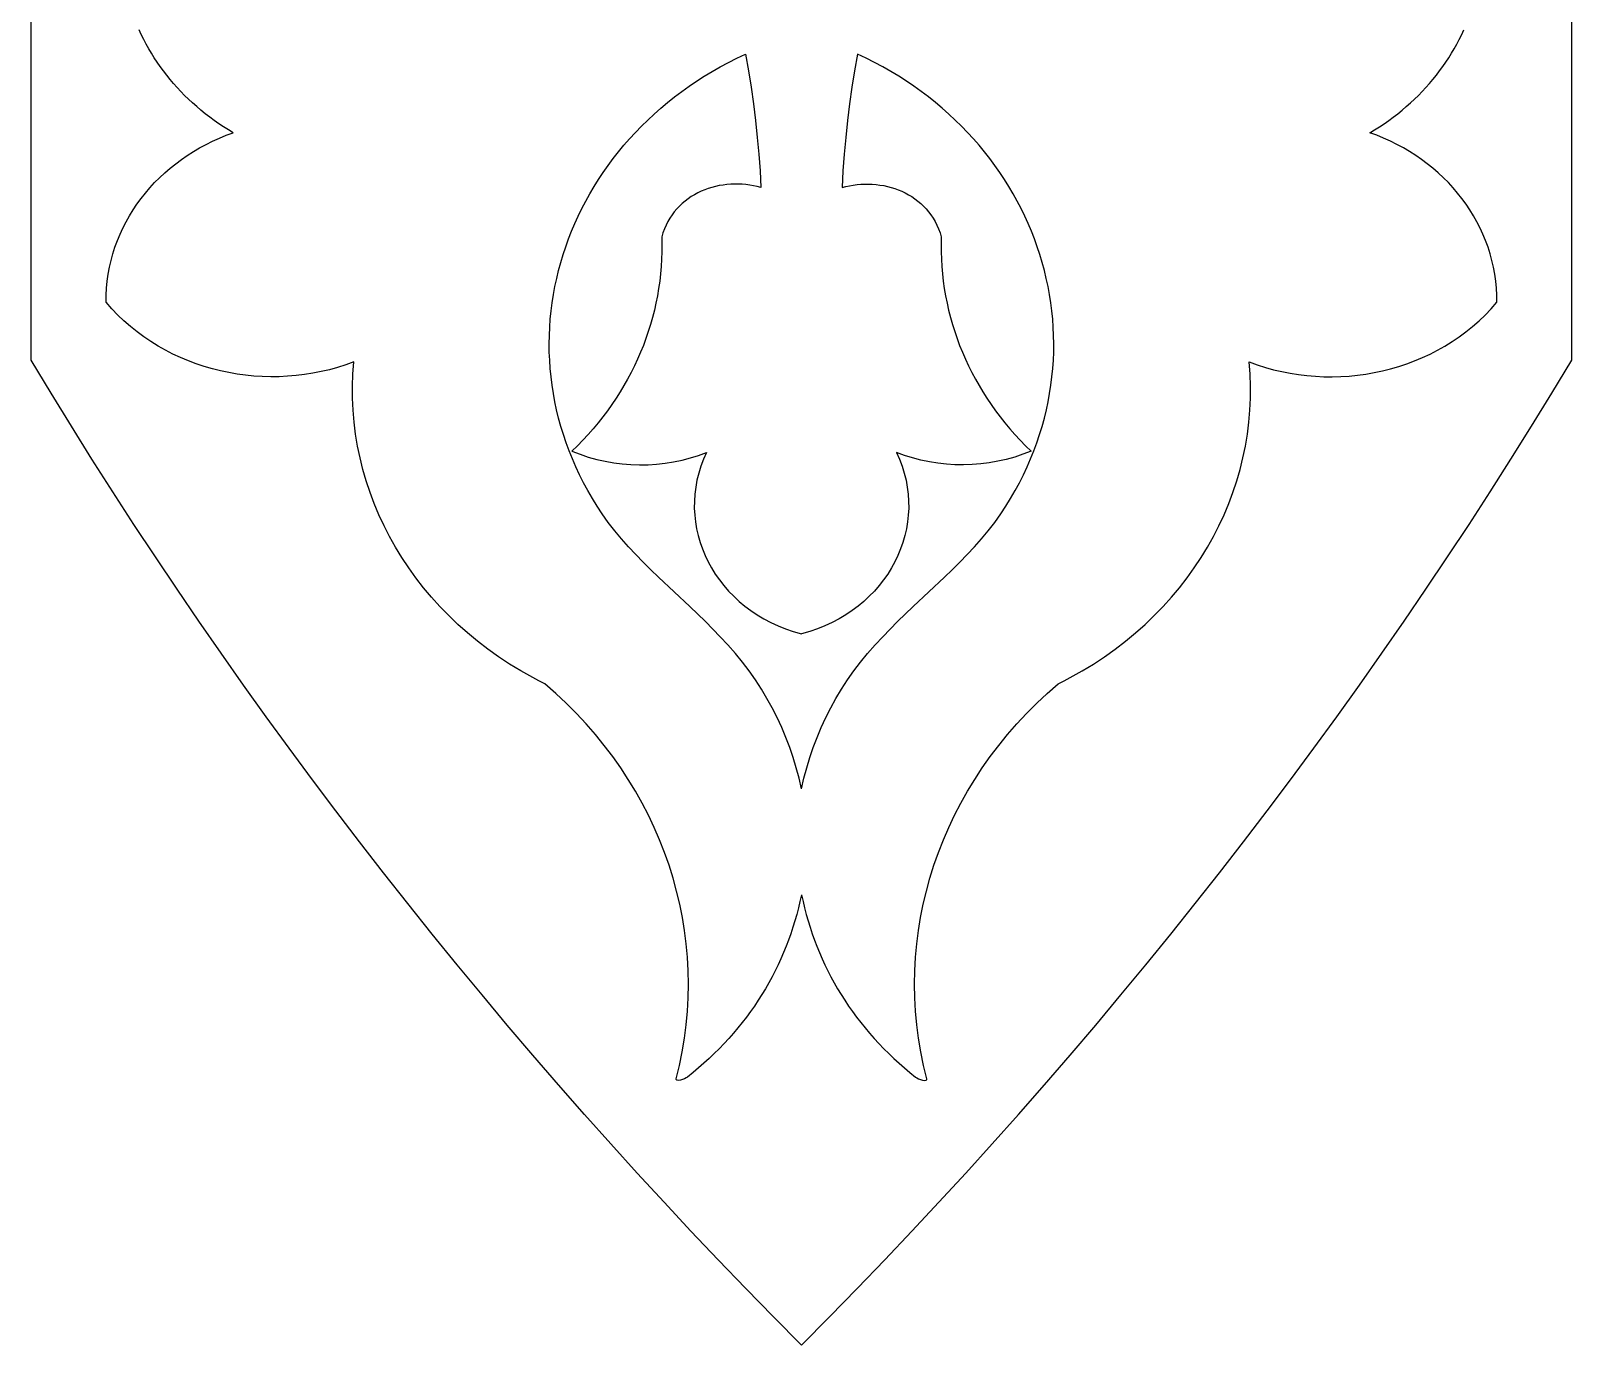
# Model space of a CAD drawing. Extents: x -43 to 42, y -286 to 286.
# Drawn here: x -42.5 to 42.5, y -286.1 to -213.6 of the extents above; entities that cross this region are included whole.
import ezdxf

# ---------------------------------------------------------------- set-up
doc = ezdxf.new("R2010")
doc.units = 0
doc.layers.add('LAYER_1', color=18, linetype='CONTINUOUS')

msp = doc.modelspace()

# ---------------------------------------------------------------- linework, layer by layer
at = {"layer": 'LAYER_1'}
for points in [[(-42.475, -231.771), (-42.495, -178.368)], [(42.469, -231.771), (42.489, -178.368)], [(-0.012, -261.252), (-0.087, -261.615), (-0.171, -261.975), (-0.264, -262.334), (-0.364, -262.69), (-0.473, -263.044), (-0.589, -263.396), (-0.714, -263.745), (-0.847, -264.091), (-0.987, -264.435), (-1.136, -264.775), (-1.292, -265.113), (-1.456, -265.448), (-1.628, -265.779), (-1.808, -266.107), (-1.995, -266.431), (-2.19, -266.752), (-2.392, -267.069), (-2.602, -267.382), (-2.819, -267.691), (-3.043, -267.996), (-3.275, -268.297), (-3.514, -268.594), (-3.76, -268.886), (-4.013, -269.174), (-4.274, -269.457), (-4.541, -269.735), (-4.815, -270.009), (-5.096, -270.277), (-5.384, -270.541), (-5.679, -270.799), (-5.981, -271.052), (-6.289, -271.299), (-6.363, -271.346), (-6.46, -271.393), (-6.567, -271.433), (-6.676, -271.464), (-6.776, -271.48), (-6.854, -271.477), (-6.883, -271.467), (-6.902, -271.45), (-6.911, -271.427), (-6.909, -271.396), (-6.73, -270.653), (-6.579, -269.909), (-6.456, -269.163), (-6.36, -268.417), (-6.293, -267.67), (-6.252, -266.924), (-6.239, -266.18), (-6.252, -265.437), (-6.292, -264.696), (-6.359, -263.958), (-6.452, -263.224), (-6.571, -262.494), (-6.717, -261.768), (-6.887, -261.048), (-7.084, -260.333), (-7.306, -259.624), (-7.553, -258.923), (-7.825, -258.229), (-8.122, -257.543), (-8.443, -256.865), (-8.789, -256.197), (-9.159, -255.539), (-9.554, -254.891), (-9.972, -254.254), (-10.413, -253.628), (-10.879, -253.014), (-11.367, -252.414), (-11.879, -251.826), (-12.413, -251.252), (-12.97, -250.693), (-13.55, -250.148), (-14.152, -249.62), (-14.488, -249.45), (-14.82, -249.275), (-15.469, -248.911), (-16.098, -248.528), (-16.708, -248.126), (-17.298, -247.706), (-17.867, -247.269), (-18.415, -246.816), (-18.943, -246.346), (-19.45, -245.861), (-19.935, -245.361), (-20.399, -244.847), (-20.841, -244.319), (-21.261, -243.778), (-21.658, -243.225), (-22.033, -242.661), (-22.384, -242.085), (-22.713, -241.499), (-23.018, -240.903), (-23.3, -240.297), (-23.558, -239.684), (-23.791, -239.062), (-24, -238.433), (-24.185, -237.797), (-24.344, -237.155), (-24.478, -236.508), (-24.587, -235.855), (-24.67, -235.199), (-24.728, -234.539), (-24.758, -233.876), (-24.763, -233.211), (-24.741, -232.544), (-24.691, -231.875), (-25.133, -232.034), (-25.58, -232.176), (-26.031, -232.301), (-26.487, -232.408), (-26.945, -232.498), (-27.407, -232.571), (-27.87, -232.626), (-28.335, -232.665), (-28.801, -232.687), (-29.267, -232.692), (-29.733, -232.679), (-30.198, -232.65), (-30.661, -232.604), (-31.122, -232.541), (-31.58, -232.462), (-32.035, -232.366), (-32.486, -232.253), (-32.932, -232.123), (-33.373, -231.977), (-33.808, -231.814), (-34.237, -231.635), (-34.658, -231.439), (-35.072, -231.227), (-35.477, -230.999), (-35.874, -230.754), (-36.261, -230.493), (-36.638, -230.215), (-37.004, -229.921), (-37.358, -229.612), (-37.701, -229.286), (-38.031, -228.943), (-38.347, -228.585), (-38.343, -228.191), (-38.321, -227.799), (-38.283, -227.412), (-38.228, -227.029), (-38.158, -226.65), (-38.072, -226.276), (-37.97, -225.907), (-37.854, -225.544), (-37.723, -225.186), (-37.577, -224.834), (-37.418, -224.489), (-37.244, -224.15), (-37.057, -223.818), (-36.857, -223.493), (-36.643, -223.176), (-36.417, -222.867), (-36.179, -222.566), (-35.929, -222.273), (-35.667, -221.989), (-35.394, -221.714), (-35.109, -221.449), (-34.814, -221.193), (-34.508, -220.948), (-34.192, -220.712), (-33.866, -220.487), (-33.531, -220.274), (-33.186, -220.071), (-32.832, -219.88), (-32.47, -219.701), (-32.099, -219.534), (-31.72, -219.379), (-31.333, -219.237), (-31.604, -219.076), (-31.869, -218.909), (-32.129, -218.737), (-32.384, -218.559), (-32.633, -218.376), (-32.877, -218.189), (-33.116, -217.996), (-33.349, -217.799), (-33.576, -217.597), (-33.798, -217.391), (-34.014, -217.18), (-34.224, -216.964), (-34.428, -216.745), (-34.626, -216.522), (-34.819, -216.294), (-35.005, -216.063), (-35.186, -215.828), (-35.36, -215.59), (-35.528, -215.348), (-35.689, -215.102), (-35.845, -214.854), (-35.994, -214.602), (-36.136, -214.347), (-36.272, -214.09), (-36.402, -213.829), (-36.525, -213.566)], [(0.006, -261.252), (0.081, -261.615), (0.165, -261.975), (0.257, -262.334), (0.358, -262.69), (0.466, -263.044), (0.583, -263.396), (0.708, -263.745), (0.841, -264.091), (0.981, -264.435), (1.13, -264.775), (1.286, -265.113), (1.45, -265.448), (1.622, -265.779), (1.802, -266.107), (1.989, -266.431), (2.184, -266.752), (2.386, -267.069), (2.596, -267.382), (2.813, -267.691), (3.037, -267.996), (3.269, -268.297), (3.508, -268.594), (3.754, -268.886), (4.007, -269.174), (4.268, -269.457), (4.535, -269.735), (4.809, -270.009), (5.09, -270.277), (5.378, -270.541), (5.673, -270.799), (5.975, -271.052), (6.283, -271.299), (6.357, -271.346), (6.453, -271.393), (6.561, -271.433), (6.67, -271.464), (6.769, -271.48), (6.848, -271.477), (6.877, -271.467), (6.896, -271.45), (6.905, -271.427), (6.902, -271.396), (6.724, -270.653), (6.573, -269.909), (6.45, -269.163), (6.354, -268.417), (6.286, -267.67), (6.246, -266.924), (6.233, -266.18), (6.246, -265.437), (6.286, -264.696), (6.353, -263.958), (6.446, -263.224), (6.565, -262.494), (6.71, -261.768), (6.881, -261.048), (7.078, -260.333), (7.3, -259.624), (7.547, -258.923), (7.819, -258.229), (8.116, -257.543), (8.437, -256.865), (8.783, -256.197), (9.153, -255.539), (9.548, -254.891), (9.966, -254.254), (10.407, -253.628), (10.872, -253.014), (11.361, -252.414), (11.872, -251.826), (12.407, -251.252), (12.964, -250.693), (13.543, -250.148), (14.145, -249.62), (14.482, -249.45), (14.814, -249.275), (15.463, -248.911), (16.092, -248.528), (16.702, -248.126), (17.291, -247.706), (17.861, -247.269), (18.409, -246.816), (18.937, -246.346), (19.444, -245.861), (19.929, -245.361), (20.393, -244.847), (20.835, -244.319), (21.254, -243.778), (21.652, -243.225), (22.026, -242.661), (22.378, -242.085), (22.707, -241.499), (23.012, -240.903), (23.294, -240.297), (23.552, -239.684), (23.785, -239.062), (23.994, -238.433), (24.179, -237.797), (24.338, -237.155), (24.472, -236.508), (24.581, -235.855), (24.664, -235.199), (24.721, -234.539), (24.752, -233.876), (24.757, -233.211), (24.734, -232.544), (24.685, -231.875), (25.127, -232.034), (25.574, -232.176), (26.025, -232.301), (26.48, -232.408), (26.939, -232.498), (27.401, -232.571), (27.864, -232.626), (28.329, -232.665), (28.795, -232.687), (29.261, -232.692), (29.727, -232.679), (30.192, -232.65), (30.655, -232.604), (31.116, -232.541), (31.574, -232.462), (32.029, -232.366), (32.48, -232.253), (32.926, -232.123), (33.367, -231.977), (33.802, -231.814), (34.231, -231.635), (34.652, -231.439), (35.066, -231.227), (35.471, -230.999), (35.868, -230.754), (36.255, -230.493), (36.631, -230.215), (36.997, -229.921), (37.352, -229.612), (37.694, -229.286), (38.024, -228.943), (38.341, -228.585), (38.336, -228.191), (38.315, -227.799), (38.277, -227.412), (38.222, -227.029), (38.152, -226.65), (38.066, -226.276), (37.964, -225.907), (37.848, -225.544), (37.717, -225.186), (37.571, -224.834), (37.411, -224.489), (37.238, -224.15), (37.051, -223.818), (36.85, -223.493), (36.637, -223.176), (36.411, -222.867), (36.173, -222.566), (35.923, -222.273), (35.661, -221.989), (35.387, -221.714), (35.103, -221.449), (34.808, -221.193), (34.502, -220.948), (34.186, -220.712), (33.86, -220.487), (33.525, -220.274), (33.18, -220.071), (32.826, -219.88), (32.464, -219.701), (32.093, -219.534), (31.714, -219.379), (31.327, -219.237), (31.598, -219.076), (31.863, -218.909), (32.123, -218.737), (32.378, -218.559), (32.627, -218.376), (32.871, -218.189), (33.11, -217.996), (33.343, -217.799), (33.57, -217.597), (33.792, -217.391), (34.007, -217.18), (34.218, -216.964), (34.422, -216.745), (34.62, -216.522), (34.813, -216.294), (34.999, -216.063), (35.179, -215.828), (35.354, -215.59), (35.522, -215.348), (35.683, -215.102), (35.839, -214.854), (35.988, -214.602), (36.13, -214.347), (36.266, -214.09), (36.396, -213.829), (36.519, -213.566)], [(-0.012, -255.403), (-0.14, -254.826), (-0.29, -254.253), (-0.46, -253.686), (-0.65, -253.125), (-0.861, -252.57), (-1.092, -252.022), (-1.344, -251.481), (-1.615, -250.948), (-1.906, -250.424), (-2.216, -249.908), (-2.546, -249.401), (-2.895, -248.904), (-3.264, -248.417), (-3.651, -247.941), (-4.058, -247.477), (-4.483, -247.024), (-4.889, -246.599), (-5.305, -246.181), (-6.158, -245.361), (-7.025, -244.55), (-7.89, -243.737), (-8.316, -243.327), (-8.736, -242.912), (-9.146, -242.492), (-9.546, -242.064), (-9.932, -241.627), (-10.303, -241.18), (-10.657, -240.721), (-10.991, -240.249), (-11.268, -239.826), (-11.532, -239.399), (-11.781, -238.968), (-12.016, -238.534), (-12.237, -238.097), (-12.443, -237.658), (-12.636, -237.215), (-12.815, -236.77), (-12.98, -236.324), (-13.131, -235.875), (-13.269, -235.424), (-13.393, -234.972), (-13.504, -234.519), (-13.601, -234.064), (-13.685, -233.609), (-13.755, -233.153), (-13.813, -232.697), (-13.857, -232.24), (-13.888, -231.784), (-13.907, -231.328), (-13.912, -230.872), (-13.905, -230.417), (-13.885, -229.963), (-13.852, -229.51), (-13.807, -229.059), (-13.749, -228.609), (-13.679, -228.161), (-13.597, -227.715), (-13.502, -227.271), (-13.395, -226.83), (-13.276, -226.391), (-13.146, -225.956), (-13.003, -225.524), (-12.848, -225.095), (-12.682, -224.669), (-12.503, -224.248), (-12.314, -223.83), (-12.112, -223.417), (-11.9, -223.008), (-11.676, -222.604), (-11.44, -222.205), (-11.194, -221.811), (-10.936, -221.423), (-10.667, -221.04), (-10.387, -220.663), (-10.097, -220.292), (-9.795, -219.927), (-9.483, -219.569), (-9.16, -219.217), (-8.826, -218.873), (-8.482, -218.535), (-8.128, -218.205), (-7.763, -217.883), (-7.388, -217.568), (-7.003, -217.262), (-6.607, -216.964), (-6.202, -216.674), (-5.786, -216.393), (-5.361, -216.121), (-4.926, -215.858), (-4.481, -215.604), (-4.027, -215.36), (-3.563, -215.126), (-3.089, -214.902), (-2.928, -215.816), (-2.782, -216.732), (-2.652, -217.65), (-2.538, -218.57), (-2.44, -219.491), (-2.358, -220.414), (-2.291, -221.338), (-2.241, -222.263), (-2.444, -222.208), (-2.649, -222.162), (-2.856, -222.126), (-3.065, -222.098), (-3.275, -222.079), (-3.486, -222.069), (-3.697, -222.068), (-3.908, -222.076), (-4.118, -222.093), (-4.327, -222.119), (-4.534, -222.154), (-4.74, -222.198), (-4.943, -222.251), (-5.143, -222.313), (-5.339, -222.384), (-5.532, -222.465), (-5.72, -222.554), (-5.903, -222.652), (-6.082, -222.76), (-6.254, -222.876), (-6.42, -223.002), (-6.58, -223.136), (-6.733, -223.28), (-6.878, -223.433), (-7.015, -223.595), (-7.143, -223.766), (-7.263, -223.946), (-7.373, -224.135), (-7.473, -224.334), (-7.564, -224.541), (-7.643, -224.758), (-7.711, -224.984), (-7.701, -225.394), (-7.703, -225.803), (-7.716, -226.212), (-7.74, -226.619), (-7.775, -227.024), (-7.821, -227.428), (-7.879, -227.83), (-7.947, -228.231), (-8.026, -228.629), (-8.115, -229.024), (-8.216, -229.418), (-8.327, -229.808), (-8.449, -230.196), (-8.581, -230.581), (-8.723, -230.962), (-8.876, -231.341), (-9.039, -231.715), (-9.212, -232.086), (-9.395, -232.453), (-9.588, -232.816), (-9.792, -233.175), (-10.005, -233.529), (-10.227, -233.879), (-10.46, -234.224), (-10.702, -234.564), (-10.954, -234.899), (-11.216, -235.229), (-11.486, -235.553), (-11.766, -235.872), (-12.056, -236.184), (-12.354, -236.491), (-12.662, -236.791), (-12.213, -236.966), (-11.757, -237.117), (-11.295, -237.245), (-10.829, -237.351), (-10.359, -237.434), (-9.887, -237.494), (-9.413, -237.531), (-8.938, -237.546), (-8.463, -237.539), (-7.99, -237.508), (-7.519, -237.456), (-7.052, -237.381), (-6.588, -237.284), (-6.131, -237.164), (-5.679, -237.023), (-5.235, -236.859), (-5.404, -237.235), (-5.549, -237.614), (-5.67, -237.997), (-5.766, -238.382), (-5.838, -238.769), (-5.886, -239.156), (-5.911, -239.543), (-5.914, -239.929), (-5.893, -240.314), (-5.851, -240.696), (-5.787, -241.075), (-5.701, -241.449), (-5.594, -241.819), (-5.467, -242.183), (-5.319, -242.541), (-5.15, -242.891), (-4.962, -243.233), (-4.755, -243.566), (-4.529, -243.89), (-4.284, -244.203), (-4.02, -244.505), (-3.739, -244.795), (-3.44, -245.072), (-3.123, -245.335), (-2.79, -245.584), (-2.44, -245.818), (-2.074, -246.036), (-1.692, -246.236), (-1.294, -246.42), (-0.882, -246.584), (-0.454, -246.73), (-0.012, -246.855)], [(0.006, -255.403), (0.134, -254.826), (0.284, -254.253), (0.454, -253.686), (0.644, -253.125), (0.855, -252.57), (1.086, -252.022), (1.337, -251.481), (1.609, -250.948), (1.899, -250.424), (2.21, -249.908), (2.54, -249.401), (2.889, -248.904), (3.258, -248.417), (3.645, -247.941), (4.051, -247.477), (4.476, -247.024), (4.883, -246.599), (5.298, -246.181), (6.151, -245.361), (7.019, -244.55), (7.884, -243.737), (8.31, -243.327), (8.73, -242.912), (9.14, -242.492), (9.54, -242.064), (9.926, -241.627), (10.297, -241.18), (10.65, -240.721), (10.985, -240.249), (11.262, -239.826), (11.526, -239.399), (11.775, -238.968), (12.01, -238.534), (12.23, -238.097), (12.437, -237.658), (12.63, -237.215), (12.809, -236.77), (12.974, -236.324), (13.125, -235.875), (13.263, -235.424), (13.387, -234.972), (13.498, -234.519), (13.595, -234.064), (13.679, -233.609), (13.749, -233.153), (13.807, -232.697), (13.851, -232.24), (13.882, -231.784), (13.901, -231.328), (13.906, -230.872), (13.899, -230.417), (13.879, -229.963), (13.846, -229.51), (13.801, -229.059), (13.743, -228.609), (13.673, -228.161), (13.591, -227.715), (13.496, -227.271), (13.389, -226.83), (13.27, -226.391), (13.139, -225.956), (12.997, -225.524), (12.842, -225.095), (12.675, -224.669), (12.497, -224.248), (12.308, -223.83), (12.106, -223.417), (11.894, -223.008), (11.67, -222.604), (11.434, -222.205), (11.188, -221.811), (10.93, -221.423), (10.661, -221.04), (10.381, -220.663), (10.09, -220.292), (9.789, -219.927), (9.477, -219.569), (9.154, -219.217), (8.82, -218.873), (8.476, -218.535), (8.122, -218.205), (7.757, -217.883), (7.382, -217.568), (6.996, -217.262), (6.601, -216.964), (6.196, -216.674), (5.78, -216.393), (5.355, -216.121), (4.92, -215.858), (4.475, -215.604), (4.02, -215.36), (3.556, -215.126), (3.083, -214.902), (2.922, -215.816), (2.776, -216.732), (2.646, -217.65), (2.532, -218.57), (2.434, -219.491), (2.351, -220.414), (2.285, -221.338), (2.235, -222.263), (2.438, -222.208), (2.643, -222.162), (2.85, -222.126), (3.059, -222.098), (3.269, -222.079), (3.48, -222.069), (3.691, -222.068), (3.902, -222.076), (4.112, -222.093), (4.321, -222.119), (4.528, -222.154), (4.734, -222.198), (4.936, -222.251), (5.136, -222.313), (5.333, -222.384), (5.525, -222.465), (5.714, -222.554), (5.897, -222.652), (6.075, -222.76), (6.248, -222.876), (6.414, -223.002), (6.574, -223.136), (6.726, -223.28), (6.871, -223.433), (7.008, -223.595), (7.137, -223.766), (7.257, -223.946), (7.367, -224.135), (7.467, -224.334), (7.557, -224.541), (7.637, -224.758), (7.705, -224.984), (7.695, -225.394), (7.697, -225.803), (7.71, -226.212), (7.734, -226.619), (7.769, -227.024), (7.815, -227.428), (7.872, -227.83), (7.941, -228.231), (8.02, -228.629), (8.109, -229.024), (8.21, -229.418), (8.321, -229.808), (8.442, -230.196), (8.574, -230.581), (8.717, -230.962), (8.87, -231.341), (9.033, -231.715), (9.206, -232.086), (9.389, -232.453), (9.582, -232.816), (9.785, -233.175), (9.998, -233.529), (10.221, -233.879), (10.454, -234.224), (10.696, -234.564), (10.948, -234.899), (11.209, -235.229), (11.48, -235.553), (11.76, -235.872), (12.05, -236.184), (12.348, -236.491), (12.656, -236.791), (12.207, -236.966), (11.751, -237.117), (11.289, -237.245), (10.823, -237.351), (10.353, -237.434), (9.881, -237.494), (9.407, -237.531), (8.932, -237.546), (8.457, -237.539), (7.984, -237.508), (7.513, -237.456), (7.046, -237.381), (6.582, -237.284), (6.124, -237.164), (5.673, -237.023), (5.228, -236.859), (5.398, -237.235), (5.543, -237.614), (5.663, -237.997), (5.759, -238.382), (5.832, -238.769), (5.88, -239.156), (5.905, -239.543), (5.908, -239.929), (5.887, -240.314), (5.845, -240.696), (5.781, -241.075), (5.695, -241.449), (5.588, -241.819), (5.46, -242.183), (5.312, -242.541), (5.144, -242.891), (4.956, -243.233), (4.749, -243.566), (4.523, -243.89), (4.278, -244.203), (4.014, -244.505), (3.733, -244.795), (3.434, -245.072), (3.117, -245.335), (2.784, -245.584), (2.434, -245.818), (2.068, -246.036), (1.686, -246.236), (1.288, -246.42), (0.875, -246.584), (0.448, -246.73), (0.006, -246.855)], [(-0.012, -286.081), (-1.553, -284.524), (-3.08, -282.958), (-4.595, -281.382), (-6.096, -279.796), (-7.583, -278.201), (-9.057, -276.596), (-10.518, -274.982), (-11.965, -273.358), (-13.398, -271.726), (-14.818, -270.084), (-16.223, -268.433), (-17.616, -266.772), (-18.994, -265.103), (-20.358, -263.425), (-21.709, -261.738), (-23.045, -260.043), (-24.368, -258.338), (-25.676, -256.625), (-26.97, -254.904), (-28.25, -253.173), (-29.516, -251.435), (-30.767, -249.688), (-32.004, -247.933), (-33.227, -246.169), (-34.435, -244.398), (-35.629, -242.618), (-36.808, -240.83), (-37.972, -239.034), (-39.122, -237.231), (-40.256, -235.419), (-41.376, -233.6), (-42.482, -231.773)], [(0.006, -286.081), (1.547, -284.524), (3.074, -282.958), (4.589, -281.382), (6.089, -279.796), (7.577, -278.201), (9.051, -276.596), (10.511, -274.982), (11.958, -273.358), (13.392, -271.726), (14.811, -270.084), (16.217, -268.433), (17.609, -266.772), (18.988, -265.103), (20.352, -263.425), (21.703, -261.738), (23.039, -260.043), (24.362, -258.338), (25.67, -256.625), (26.964, -254.904), (28.244, -253.173), (29.51, -251.435), (30.761, -249.688), (31.998, -247.933), (33.221, -246.169), (34.429, -244.398), (35.622, -242.618), (36.801, -240.83), (37.966, -239.034), (39.115, -237.231), (40.25, -235.419), (41.37, -233.6), (42.476, -231.773)]]:
    msp.add_lwpolyline(points, dxfattribs=at)

doc.saveas('drawing.dxf')
